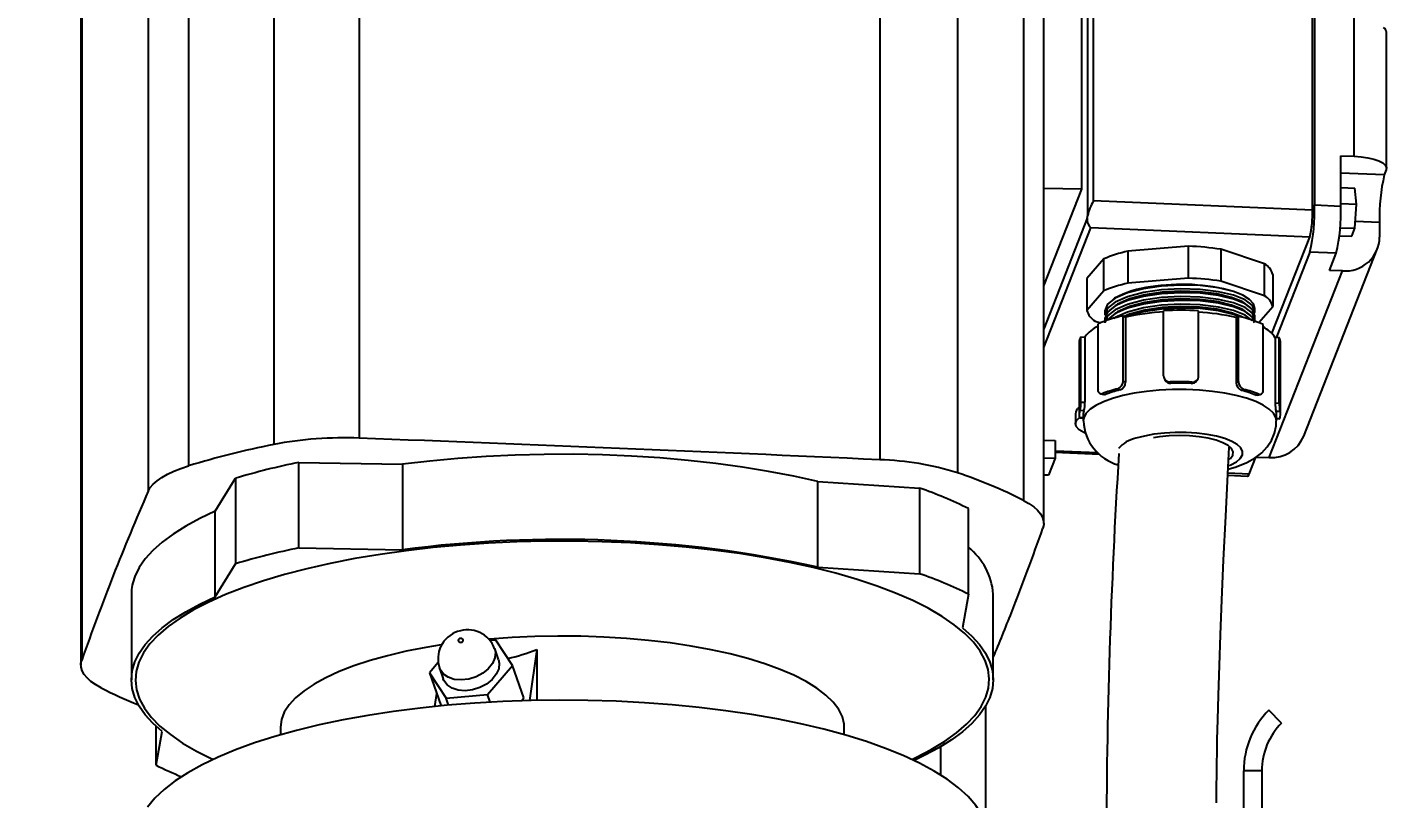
# Model space of a CAD drawing. Header units: feet. Extents: x 0.3 to 98.5, y -18.6 to 31.5.
# Drawn here: x 50.2777 to 50.7664, y 5.0738 to 5.3486 of the extents above; entities that cross this region are included whole.
import ezdxf
from ezdxf import colors
from ezdxf.entities.mleader import LeaderData, LeaderLine
from ezdxf.math import Vec2, Vec3

# ---------------------------------------------------------------- set-up
doc = ezdxf.new("R2010")
doc.units = ezdxf.units.FT
doc.header["$MEASUREMENT"] = 0
doc.layers.add('G-ANNO-TEXT', color=1, linetype='Continuous')
doc.styles.add('NEI-A', font='arial.ttf')

msp = doc.modelspace()

# ---------------------------------------------------------------- linework, layer by layer
for p, q in [((50.65319910330012, 5.21505950915463), (50.65461891920069, 5.21497218912261)), ((50.66021250153087, 5.217973520533912), (50.66138581917958, 5.217699689490535)), ((50.66079916035523, 5.218031620325396), (50.66197495626903, 5.217757168278238)), ((50.71549448259905, 5.21753510911279), (50.71669153639239, 5.217799669662186)), ((50.71605537551643, 5.217470678532729), (50.71725168755523, 5.217735069456092)), ((50.65123046380573, 5.210883169584315), (50.65123046380573, 5.207295521475745)), ((50.65425322272259, 5.211921178846126), (50.65283009480185, 5.212008724567019)), ((50.65401640752974, 5.210613068876166), (50.65401640752974, 5.208334886308313)), ((50.72244897172089, 5.21469072922025), (50.72387520466053, 5.214766237242801)), ((50.72418317078689, 5.211712626512975), (50.72275360282693, 5.2116369503019)), ((50.7228985094598, 5.208334886308313), (50.7228985094598, 5.210613068876166)), ((50.65273172320251, 5.209513568739707), (50.65401640752974, 5.20958156002896)), ((50.65281743322471, 5.209384425827873), (50.65401640752974, 5.209447896152083)), ((50.7228985094598, 5.209290435755218), (50.72408482793772, 5.209217472123173)), ((50.7228985094598, 5.209155584496106), (50.72398077530376, 5.209089006277962)), ((50.72408482793772, 5.209217472123173), (50.72398077530376, 5.209089403030381)), ((50.63994863631861, 5.201498077403484), (50.64408020324113, 5.201326770922259)), ((50.64408020324113, 5.201326770922259), (50.64408020324113, 5.195048301919241)), ((50.65928272661599, 5.196974659968518), (50.64408020324113, 5.197605062184392)), ((50.64408020324113, 5.197188186081977), (50.6598187103816, 5.196535571480773)), ((50.71318007624799, 5.189358354751928), (50.71558418314559, 5.195461561249617)), ((50.71558418314559, 5.195461561249617), (50.72028698729849, 5.195266518623777)), ((50.37439029484329, 5.193570412102357), (50.41132569663073, 5.192883041414394)), ((50.37439029484329, 5.163075121427779), (50.37439029484329, 5.193570412102357)), ((50.41132569663073, 5.192883041414394), (50.41132569663073, 5.162387749302306)), ((50.63994863631861, 5.195219606962953), (50.64408020324113, 5.195048301919241)), ((50.64408020324113, 5.195048301919241), (50.64167610209358, 5.188945151484395)), ((50.34464950364067, 5.176153210984049), (50.35188797549273, 5.187924323327262)), ((50.35188797549273, 5.187924323327262), (50.35188797549273, 5.157429031215175)), ((50.55942210394216, 5.186742363375901), (50.59570319199305, 5.184393872254676)), ((50.55942210394216, 5.156247013763464), (50.55942210394216, 5.186742363375901)), ((50.64167610209358, 5.188945151484395), (50.63994863631861, 5.189016759545682)), ((50.70555811730947, 5.188944868295167), (50.71263010264716, 5.18865165388369)), ((50.71318007624799, 5.189358354751928), (50.70559581453915, 5.18967281985538)), ((50.59570319199305, 5.184393872254676), (50.59570319199305, 5.153898580142592)), ((50.34464950364067, 5.145657918871965), (50.34464950364067, 5.176153210984049)), ((50.61310561552131, 5.146597869911332), (50.61310561552131, 5.17709316202342)), ((50.37439029484329, 5.163075121427779), (50.41132569663073, 5.162387749302306)), ((50.34464950364067, 5.145657918871965), (50.35188797549273, 5.157429031215175)), ((50.55942210394216, 5.156247013763464), (50.59570319199305, 5.153898580142592)), ((50.31474404868482, 5.146607081467456), (50.31474404868482, 5.11611179079288)), ((50.61310561552131, 5.146597869911332), (50.61098695761292, 5.134614420274408)), ((50.62196548225209, 5.11611179079288), (50.62196548225209, 5.146607081467456)), ((50.44460390363585, 5.130217829924669), (50.44258568158939, 5.13003968521428)), ((50.44560121846224, 5.123327666444764), (50.44424179517964, 5.127176031204309)), ((50.45055767966062, 5.12115890129356), (50.44460390363585, 5.130217829924669)), ((50.42409939370742, 5.122212057585157), (50.42097526742295, 5.118548166887063)), ((50.4593049722055, 5.126865070747209), (50.45660518700645, 5.108680467078328)), ((50.4593049722055, 5.126865070747209), (50.4593049722055, 5.108740659882569)), ((50.42097526742295, 5.118548166887063), (50.42692902619759, 5.10948923969346)), ((50.42097526742295, 5.118548166887063), (50.42505361777124, 5.107003071170906)), ((50.42457225933845, 5.120227711870077), (50.42593171137123, 5.116379347110529)), ((50.44172024381649, 5.110794579584045), (50.45055767966062, 5.12115890129356)), ((50.45463601850883, 5.109613749514567), (50.45055767966062, 5.12115890129356)), ((50.42288088653338, 5.106565226128239), (50.42356958547943, 5.111204052516355)), ((50.42692902619759, 5.10948923969346), (50.44172024381649, 5.110794579584045)), ((50.42779537247601, 5.107036698813294), (50.42692902619759, 5.10948923969346)), ((50.44266590607816, 5.108117548711117), (50.44172024381649, 5.110794579584045)), ((50.45377194349426, 5.108600382027893), (50.45463601850883, 5.109613749514567)), ((50.42505361777124, 5.107003071170906), (50.42519091135773, 5.106794123522848)), ((50.61935684085834, 5.06436958304157), (50.61935684085834, 5.106966052445364)), ((50.72474868673242, 5.100668874265855), (50.72016750732053, 5.105250052240239)), ((50.3236039039155, 5.085625710236918), (50.3236039039155, 5.099430792535058)), ((50.3236039039155, 5.085625710236918), (50.32572257907403, 5.09760916131135)), ((50.36784404095873, 5.099070263900954), (50.36784404095873, 5.096476483472751)), ((50.56886548997818, 5.096476483472751), (50.56886548997818, 5.099070263900954)), ((50.60309972655814, 5.092181966307418), (50.60309972655814, 5.082226211899693)), ((50.71769445175288, 5.083638482316776), (50.71121568027947, 5.083638482316776)), ((50.71121568027947, 4.480181823305688), (50.71121568027947, 5.083638482316776)), ((50.71769445175288, 5.083638482316776), (50.71769445175288, 4.672887327283329))]:
    msp.add_line(p, q)
at = {"flags": 128}
for points in [[(50.66441741015024, 5.21633658906053), (50.66121894166284, 5.215173223284957), (50.65855064365561, 5.213876757135937), (50.65646445619502, 5.212472454829904), (50.65500098027847, 5.210987558595329), (50.65418867282931, 5.209451061546369), (50.65401640752974, 5.208329800402327)], [(50.66197495626903, 5.217757168278238), (50.66147242620725, 5.217684372834713), (50.66139166121517, 5.217719471048555)], [(50.71604808447201, 5.217503912297717), (50.71582059583597, 5.217454852998811), (50.71549448259905, 5.21753510911279)], [(50.65470386446823, 5.203988937954621), (50.65420144940715, 5.204211843812731), (50.65252509569358, 5.205204525548373), (50.65152153632916, 5.206288652966165), (50.65123464983123, 5.207416752339372), (50.65167693102595, 5.208539538680208), (50.65272539816397, 5.209535385810137)], [(50.65281557021336, 5.209414606324259), (50.65278584253225, 5.209397990160518), (50.65273172320251, 5.209513568739707)], [(50.7056691734861, 5.191088708482008), (50.70855255155375, 5.191921388305298), (50.71232394203182, 5.193456246594275), (50.71531527125718, 5.195160150163201), (50.71767031885584, 5.196996985917044), (50.71959633334053, 5.199055652272444), (50.72112074237833, 5.201367294294158), (50.72220458948194, 5.20391043416382), (50.72279610133585, 5.206620356674646), (50.72281995248117, 5.208319230400429)], [(50.70600461327984, 5.192427392825751), (50.70663959539863, 5.192699980424051), (50.70863484605513, 5.193788798432928), (50.71001705097655, 5.194973528463665), (50.7107441544066, 5.196218112046578), (50.71079405896064, 5.197484734076264), (50.71016535013009, 5.198734969943613), (50.7088769627803, 5.199930721354006), (50.70696824440099, 5.201035758774202), (50.70449699434432, 5.202016458874342), (50.7015384460687, 5.202843092535796), (50.69818240937126, 5.203490391229613), (50.69453089562358, 5.203938862337024), (50.69069485175161, 5.204174769024339), (50.68679081946537, 5.204190930935313), (50.68293742198768, 5.203986958505061), (50.67925171278164, 5.203568952520763), (50.67584577153017, 5.202949685247738), (50.67282301836335, 5.202147920487802)], [(50.70617461881564, 5.194693255943543), (50.70650530333042, 5.194989353997586), (50.70731933579009, 5.196132824651947), (50.70745164409621, 5.197305630547534), (50.70689748446986, 5.198465322050724), (50.70567680378258, 5.199570079156711), (50.70383380830371, 5.200579941997033), (50.70143507193886, 5.201458343223891), (50.69856729946629, 5.202173580019139), (50.69533412951748, 5.202699874975712), (50.69185239705421, 5.203018071851899), (50.68824796459337, 5.203116752515633), (50.68465110492868, 5.202992354820212), (50.68119180910213, 5.202649347980362), (50.67904219875513, 5.202308373777901)], [(50.55942210394216, 5.186742363375901), (50.55084979071339, 5.188648150674847), (50.54189994168436, 5.190361605051962), (50.53261350860463, 5.191874759833704), (50.52303297273301, 5.193180778228422), (50.51320220683681, 5.194273609761749), (50.50316619919013, 5.195148339591244), (50.49297089257286, 5.195800895254591), (50.482662891019, 5.196228283858551), (50.47228943681634, 5.196428583453923), (50.46189795625385, 5.196400889847693), (50.45153603662147, 5.196145315165547), (50.44125106395791, 5.195663048227226), (50.43109015980026, 5.194956233795795), (50.42109979018164, 5.194028152266245), (50.41132569663073, 5.192883041414394)], [(50.70150261185037, 5.072203199332179), (50.70155478191822, 5.07806942676102), (50.70160711873709, 5.082351059535352), (50.70164735748227, 5.085141407786191), (50.70167629165854, 5.086967785663818), (50.7017203196768, 5.089538281325156), (50.70182239429872, 5.094805303353203), (50.701981152766, 5.101795221315884), (50.70221485143984, 5.110550251970425), (50.70254401219534, 5.121122165757244), (50.70293404857171, 5.132093830604635), (50.70343134610162, 5.144598319666111), (50.70405072837534, 5.158690512713543), (50.70480620247825, 5.174431108554243), (50.70571048748782, 5.191886685406365), (50.70610159912076, 5.198954484718561)], [(50.32076952764643, 5.183307765387321), (50.32149475656504, 5.184578628067845), (50.32254625397153, 5.185825303225998), (50.32391661957081, 5.18703885674485), (50.32559616455383, 5.188210869135608), (50.32757302084828, 5.18933292090947), (50.32983326186931, 5.190397268206747), (50.33236091401962, 5.191396223230612), (50.3351381234404, 5.192322834188703)], [(50.71263010264716, 5.18865165388369), (50.71285176074767, 5.188766158643839), (50.71318007624799, 5.189358354751928)], [(50.34464950364067, 5.176153210984049), (50.33912538173369, 5.173549540495587), (50.33412109749393, 5.170837526409519), (50.32965678179406, 5.168027961541599), (50.32575038624345, 5.165132318649226), (50.32241761993781, 5.162162073364824), (50.31967189195882, 5.159129319449573), (50.3175242653739, 5.156046149227148), (50.31598335948559, 5.15292505752368)], [(50.63272665556703, 5.179983547946259), (50.63469633006773, 5.178860140601641), (50.63636835975494, 5.177686995453987), (50.63773095130684, 5.176472480241772), (50.6387744676647, 5.175225185517341), (50.63949157178384, 5.17395381395872), (50.63987716338313, 5.172667408933501), (50.63992851119598, 5.171375068434616), (50.63964529897045, 5.17008583726718)], [(50.61931533135545, 5.109852311280559), (50.62026683565271, 5.113137700172549), (50.62053988181629, 5.116436317020129), (50.6201332335887, 5.119733519359096), (50.61904867923079, 5.12301450084923), (50.61729111202243, 5.126264680839197), (50.61486835776123, 5.129469531865494), (50.61179123801318, 5.132614701840664), (50.60807348386191, 5.135686169304284), (50.60373171865869, 5.138670206047719), (50.59878531427158, 5.141553470552166), (50.59325639108535, 5.144323134489486), (50.58716962825035, 5.146966819471743), (50.58055221768225, 5.149472655989127), (50.57343369731103, 5.151829569474165), (50.56584584758031, 5.154026874924257), (50.55782261669692, 5.156054853342679), (50.54939976987879, 5.157904459924334), (50.54061497560542, 5.15956744624396), (50.53150744336567, 5.161036292693245), (50.52211786040748, 5.162304498857585), (50.51248815598629, 5.163366413890047), (50.50266132311404, 5.16421729257422), (50.49268129205841, 5.164853289574177), (50.48259260834078, 5.165271636248052), (50.47244031198559, 5.165470353146281), (50.46226978801933, 5.165448707139399), (50.4521264502187, 5.165206640727051), (50.44205559735971, 5.164745339853971), (50.43210217171618, 5.164066842907571), (50.42231068430929, 5.163174139906074), (50.41272482390524, 5.162071248686454), (50.40338743976507, 5.16076308409116), (50.39434019089262, 5.159255522655995), (50.38562352878436, 5.157555237296615), (50.37727635817728, 5.155669852559473), (50.36933596804863, 5.153607851183756), (50.36183782461448, 5.151378329724883), (50.3548153930787, 5.148991293243816), (50.34830006863258, 5.146457422430625), (50.34232093495334, 5.143788079354538), (50.33690470095368, 5.140995073150004), (50.33207555128097, 5.138090897205641), (50.32785507731676, 5.135088605538494), (50.32426208167561, 5.132001538229824), (50.32131265295553, 5.128843538488985), (50.31901994148666, 5.125628626338893), (50.31739419958146, 5.1223712703052)], [(50.31598335948559, 5.122429765411594), (50.3175242653739, 5.125550858552572), (50.31967189195882, 5.128634025899979), (50.32241761993781, 5.131666779815228), (50.32575038624345, 5.134636970474302), (50.32965678179406, 5.137532667992005), (50.33412109749393, 5.14034217823459), (50.33912538173369, 5.143054249821011), (50.34464950364067, 5.145657918871965)], [(50.61098695761292, 5.134614420274408), (50.61431524464128, 5.131643722174745), (50.6170564185925, 5.128610514006727), (50.6191994163992, 5.125527005969744), (50.6207356245089, 5.1224056885774), (50.62165890763422, 5.119258994842946), (50.62196548225209, 5.116099638093837), (50.62165415810529, 5.11294034028259), (50.62072616570128, 5.109793816174163)], [(50.42522435931153, 5.128525285549953), (50.41970174391371, 5.127605172131448), (50.41269486047267, 5.126223591088849), (50.40605837703836, 5.124661320945359), (50.39983645387986, 5.122928706014005), (50.39407051999959, 5.121037331177869), (50.3887989453813, 5.118999801951254), (50.38405678798862, 5.116829625166451), (50.37987562126391, 5.114541269349116), (50.37628326962668, 5.112149993654716), (50.37330363597258, 5.10967162361718), (50.37095655792245, 5.107122717899882), (50.36925764107142, 5.104520178730816), (50.36821820723841, 5.101881410028509), (50.36784516221555, 5.099223935024733), (50.36784404095873, 5.099070263900954)], [(50.4442430716874, 5.127172414432275), (50.44451839486487, 5.125866453537908), (50.44432493493619, 5.123884990027884), (50.44345560438958, 5.121891036004262), (50.4419696055858, 5.120020516545191), (50.43996821964189, 5.118400825114348), (50.43758787763911, 5.117142451509915), (50.43499075356554, 5.116331079878949)], [(50.56886548997818, 5.099070263900954), (50.56880004307943, 5.100246854757104), (50.56817023599218, 5.102899187792056), (50.56687617335781, 5.105526086984542), (50.56492646872879, 5.108110030540315), (50.56233410568422, 5.110633785604373), (50.55911631132906, 5.113080618137264), (50.55529451029386, 5.115434196601983), (50.55089412923351, 5.117678865090639), (50.54594448182667, 5.119799700824821), (50.54047849277386, 5.12178257884346), (50.53453251379661, 5.1236143258163), (50.52814615113622, 5.125282735856471), (50.52136188030151, 5.126776732958996), (50.51422483906742, 5.128086310625397), (50.50678255147358, 5.129202766177658), (50.49908455407176, 5.130118753946027), (50.49118203942388, 5.13082811133045), (50.4831276088504, 5.131326091677009), (50.47497485842789, 5.131609416028228), (50.46677808573716, 5.131676218497738), (50.45859176661013, 5.131526050582805), (50.45047044587912, 5.131159871101774), (50.44246811637309, 5.130580109444443), (50.44211553572491, 5.13054942006996)], [(50.30398288111991, 5.113230672489001), (50.30201320661921, 5.114354081271131), (50.30034116543192, 5.115527168918435), (50.29897857963006, 5.116741682693139), (50.29793504602209, 5.117989034917919), (50.2972179649031, 5.119260406476545), (50.29683237905384, 5.120546812939272), (50.29678100824084, 5.121839152000645), (50.29706422046639, 5.123128383168085)], [(50.32572257907403, 5.09760916131135), (50.32239428054561, 5.100579859411013), (50.3196531123444, 5.103613064704012), (50.31751011453771, 5.106696572740995), (50.31597388917788, 5.109817891570851), (50.31505062905272, 5.112964586742818), (50.31474404868482, 5.116123940616907), (50.31505537858166, 5.119283239865661), (50.31598335948559, 5.122429765411594)], [(50.31739419958146, 5.1223712703052), (50.31644268378412, 5.119085879975701), (50.3161696491206, 5.115787264565629), (50.31657631459831, 5.112490062226668), (50.31766084595607, 5.109209080736528), (50.31941842466451, 5.105958900746561), (50.32184117892571, 5.102754048282758), (50.32491829867376, 5.099608879745093), (50.32863605282503, 5.096537410843966), (50.33297782377828, 5.093553375538045), (50.33792420516525, 5.090670109596081), (50.34345313410152, 5.087900445658766), (50.34383221091114, 5.087724562149658)], [(50.44560121846224, 5.123327666444764), (50.44587785264768, 5.122018088778358), (50.44568439271899, 5.120036623830829), (50.44481502767218, 5.118042669807203), (50.44332906336861, 5.116172151785641), (50.44132767167467, 5.11455245891729), (50.43894733542191, 5.113294085312862), (50.4363501883482, 5.112482715119404)], [(50.43499075356554, 5.116331079878949), (50.4323538334995, 5.116021983870708), (50.42985685778608, 5.116236299176473), (50.42766994696184, 5.116959333019226), (50.42594218218502, 5.118141915411881), (50.42479126092277, 5.119703393488047), (50.42456725105794, 5.120241954706852)], [(50.4363501883482, 5.112482715119404), (50.4337132912823, 5.112173617673653), (50.43121629256876, 5.112387934416928), (50.42902940474464, 5.113110968259678), (50.42730162271772, 5.114293550652333), (50.42615071295555, 5.115855028728497), (50.42593171137123, 5.116379347110529)], [(50.48758761202399, 5.108431223184754), (50.47749301727035, 5.108738963622235), (50.46735762026812, 5.108827245347607), (50.45722666229291, 5.108695726233799), (50.44714540762056, 5.108344976971781), (50.4371588905254, 5.107776519883322), (50.4273116967791, 5.106992896483915), (50.41764781414969, 5.105997673232791), (50.40821038514998, 5.104795251781761), (50.39904158628695, 5.103390949475729), (50.39018236931014, 5.101791151728589), (50.38167227146042, 5.100002922458392), (50.37354932346948, 5.098034290151544), (50.3658497908083, 5.095893953173549), (50.35860809318658, 5.093591636271155), (50.35185653430116, 5.091137456631003), (50.34562528458584, 5.088542490258071), (50.33994217996023, 5.085818267410115), (50.33483258382882, 5.08297699684902), (50.3303193468309, 5.080031334401896), (50.32642261133913, 5.076994454836507), (50.32315977120953, 5.073879918172977), (50.32054540278088, 5.070701573370679)], [(50.61999507174691, 5.0611428574445), (50.61994774320856, 5.061573806757663), (50.61920405092743, 5.064854506496077), (50.61778663279149, 5.068111750404087), (50.61570179658916, 5.071331013893191), (50.61295889187737, 5.074497887375594), (50.60957016048076, 5.077598237265187), (50.60555071349135, 5.080618274977965), (50.60091850251853, 5.083544436181278), (50.59569426218863, 5.086363666858089), (50.58990128014357, 5.089063416119432), (50.58356542004088, 5.091631594516649), (50.57671501805322, 5.094056723542307), (50.56938064711688, 5.09632801181815), (50.56159510543168, 5.098435283219688), (50.55339307145891, 5.100369103376934), (50.5448112706723, 5.102120877425021), (50.53588798680514, 5.103682808316441), (50.52666309635038, 5.105047830695655), (50.51717776380882, 5.106209896963312), (50.5074743956888, 5.107163863713073), (50.49759632425437, 5.107905379605933), (50.48758761202399, 5.108431223184754)], [(50.59287732577582, 5.087724562149658), (50.5943885844835, 5.088435502231221), (50.59980481273311, 5.091228506998247), (50.60463396240583, 5.094132684380115), (50.6088544478701, 5.097134974609759), (50.61244743201118, 5.100222043355933), (50.61539688373141, 5.103380041659268), (50.61768959520028, 5.106594955246868), (50.61931533135545, 5.109852311280559)], [(50.62072616570128, 5.109793816174163), (50.61918525406291, 5.106672723033187), (50.617037627478, 5.103589554248268), (50.61429189949902, 5.100556800333022), (50.61095914469346, 5.09758660967395), (50.60705273764277, 5.094690910718734), (50.60258843919301, 5.091881403351168), (50.59758413770314, 5.089169331764746), (50.59373715726453, 5.087319441993866)]]:
    msp.add_lwpolyline(points, dxfattribs=at)
for centre, radius, start, end in [((50.64165397020874, 5.214908234357951), 0.01154611990737212, 345.4559533732389, 0.7506933115368057), ((50.6437723406154, 5.214724857115685), 0.01084939326665651, 345.0237891093661, 1.306275206786466), ((50.65386862587934, 5.210705601314944), 0.002644125107003383, 119.3821992283045, 176.1493417433452), ((50.65646430669413, 5.210615932393612), 0.003891961313476134, 159.0309258172287, 196.4537309561705), ((50.65781725543727, 5.210600482049477), 0.003800866249468638, 159.6672067633056, 179.8102504346622), ((50.73688135840352, 5.214588358471532), 0.01443274865798594, 179.5935982550122, 191.7998698206104), ((50.71916277494898, 5.210606536836369), 0.00373574120455503, 0.1001933231361671, 16.01120967743866), ((50.73705648722053, 5.214553278945305), 0.01318300985312357, 179.0744018727931, 192.4435828454948), ((50.72045045504446, 5.210610228358858), 0.003892095578356872, 339.0322518030558, 16.4537006983786), ((50.6712679443887, 5.209196672808948), 0.01721457368974416, 182.932981905828, 253.9525209676527), ((50.39039762762165, 5.069738110438061), 0.1325608739193386, 87.5828607644791, 100.833744422401), ((49.6502953866284, -15.02235354094211), 20.23827702526577, 87.3628464682873, 87.88842048652242), ((50.67503280282696, 5.191213169427813), 0.01115580158866512, 101.4249275850846, 139.4814703501536), ((50.72113622147266, 5.207665521855059), 0.01242805224518619, 266.0817922305777, 337.7422779350504), ((50.42888276735123, 4.88297851499974), 0.323236704661749, 101.3116183000604, 106.8590675402553), ((52.98459685962754, 5.052528294395795), 2.322350089749792, 176.4416213746552, 179.9260620076393), ((50.43315131735834, 4.911715894901343), 0.287914617203695, 101.7763407125959, 106.3944219543157), ((50.57842798223987, 5.091194427978111), 0.1033404893446899, 72.64112331089929, 88.31096036463074), ((50.55388582646113, 5.024944006394669), 0.1739342847316188, 63.04571751721258, 71.43599150928861), ((51.120716753259, 4.833096506832122), 0.8732488142966496, 156.3565353150409, 158.4928373260147), ((50.54457463373055, 5.038129582793328), 0.1549431248475693, 63.74942675070179, 70.73227081831998), ((50.46781846257591, 4.735932029585182), 0.4301812560741204, 77.70518568433536, 97.5460594952113), ((49.84718210620606, 5.447821947938357), 0.8397233201233215, 338.4931801968776, 340.6858680472208), ((50.43315131735834, 4.881220604226762), 0.2879146172044439, 101.7763407125959, 106.3944219543157), ((50.59811818945698, 5.144634392510895), 0.02392875092204436, 4.728837258660618, 51.21972137293317), ((51.08948508147286, 4.845407078837114), 0.8396784743639538, 158.4930643905806, 160.685866223995), ((50.33166049075212, 5.146569349737566), 0.0169164798553241, 157.9317356117674, 179.8722003844387), ((50.54456643993061, 5.007614756374727), 0.1549642685542875, 63.74990367393873, 70.73179395407927), ((49.82216682029468, 5.457618250999586), 0.8665883345229198, 337.3579647006425, 338.4969276101183), ((50.4342582853528, 5.12357427969731), 0.01021514825413978, 108.4308883713021, 198.8903141684558), ((50.43460567371934, 5.123699519772863), 0.0102128368281125, 19.780945436641, 110.5024200325337), ((50.4319553618217, 5.130101118588579), 0.0006975400463656868, 79.02057823667037, 290.0353939925831), ((50.43232719358718, 5.130130567393001), 0.0006975400463656868, 259.0205782366671, 110.0353939925836), ((50.37451336284311, 5.250291940316323), 0.1541438935342677, 242.7700613007451, 248.1827223633509), ((50.74177907149396, 5.083638459316633), 0.03056341271713347, 134.9999999245409, 180), ((50.74177907149396, 5.083638459316633), 0.0240846435911219, 134.9999999245409, 180), ((50.38549755701683, 5.210043279217089), 0.1389624257146322, 243.5511633263666, 247.6090941471803)]:
    msp.add_arc(centre, radius, start, end)
msp.add_ellipse((50.46835476259344, 5.30033937699185), major_axis=(0.04258155628517416, 0.1765408526033171), ratio=0.5157170527, start_param=3.384198367091453, end_param=3.488905608448497)

# ---------------------------------------------------------------- leaders
at = {"layer": 'G-ANNO-TEXT'}
ml = msp.add_multileader_mtext('Standard', dxfattribs=at)
ml.set_content('MOTOR PIERS TO BE BONDED TO GEAR RACK', color=256, style='NEI-A')
ml.set_leader_properties()
ml.build(insert=Vec2(0, 0))
ml.multileader.update_dxf_attribs({"dogleg_length": 0.2077561439778138, "arrow_head_size": 0.1731301199815115})
ctx = ml.context
ctx.base_point, ctx.char_height, ctx.arrow_head_size, ctx.landing_gap_size, ctx.plane_origin = Vec3(50.98341791876215, 5.487408972526907), 0.1, 0.1731301199815115, 0.06925204799260462, Vec3(51.13432622189447, 7.328582803145528)
notes = []
notes.append((ctx, [(0, (1, 1, 0), (50.77566177478434, 5.487408972526907), (1, 0), 0.2077561439778138, [(0, [(50.2776898710671, 6.019574078468606)], 0, [])])]))
ctx.mtext.insert, ctx.mtext.width, ctx.mtext.line_spacing_style, ctx.mtext.flow_direction = Vec3(51.05266996675476, 5.538261632827044), 1.692882673942701, 2, 5
ctx.mtext.has_bg_fill, ctx.mtext.bg_color, ctx.mtext.bg_scale_factor, ctx.mtext.bg_transparency, ctx.mtext.use_window_bg_color = 1, -1073741824, 1.5, 0, 1
for ctx, leaders in notes:
    for number, flags, end, landing, length, lines in leaders:
        leader = LeaderData()
        leader.index, (leader.has_last_leader_line, leader.has_dogleg_vector, leader.attachment_direction) = number, flags
        leader.last_leader_point, leader.dogleg_vector, leader.dogleg_length = Vec3(end), Vec3(landing), length
        for number, points, colour, breaks in lines:
            line = LeaderLine()
            line.index, line.vertices, line.color, line.breaks = number, Vec3.list(points), colors.encode_raw_color(colour), breaks
            leader.lines.append(line)
        ctx.leaders.append(leader)

# ---------------------------------------------------------------- next in the draw order: linework, layer by layer
for p, q in [((50.36548150681445, 5.523545480363904), (50.36548150681445, 5.199936314700585)), ((50.3351381234404, 5.51593194378918), (50.3351381234404, 5.192322834188703)), ((50.60926021634234, 5.513437354340322), (50.60926021634234, 5.189828244739839)), ((50.63272665556703, 5.503592713609583), (50.63272665556703, 5.179983547946259)), ((50.63994863631861, 5.171823030663932), (50.63994863631861, 5.495432194889744)), ((50.39598831768421, 5.484711187007035), (50.39598831768421, 5.202181040689593)), ((50.58147394254807, 5.47702010833487), (50.58147394254807, 5.194490016642758)), ((50.32076952764643, 5.465837913142268), (50.32076952764643, 5.183307765387321)), ((50.65556064843838, 5.468518674350426), (50.65556064843838, 5.281436144007055)), ((50.65768219286438, 5.286714525229304), (50.65768219286438, 5.464304919302153)), ((50.73574900400439, 5.28347751713209), (50.73574900400439, 5.461067908329918)), ((50.73647023089863, 5.462898864672939), (50.73647023089863, 5.28530847347511)), ((50.65351716073796, 5.29086062824039), (50.65351716073796, 5.443337202364011)), ((50.75057870085773, 5.302661922517492), (50.75057870085773, 5.444375437314696)), ((50.29706422046639, 5.405658474860195), (50.29706422046639, 5.123128383168085)), ((50.2967608946183, 5.403921338963793), (50.2967608946183, 5.121391135145998)), ((50.76217082323542, 5.298389726988157), (50.76217082323542, 5.346823373206293)), ((50.74587589670482, 5.302856909080491), (50.75057870085773, 5.302661922517492)), ((50.74587589670482, 5.284918497474093), (50.74587589670482, 5.302856909080491)), ((50.76134249618863, 5.296012695568047), (50.74587589670482, 5.296654060225707)), ((50.76206371733284, 5.297843651911068), (50.76134249618863, 5.296012695568047)), ((50.65351716073796, 5.29086062824039), (50.63994863631861, 5.29112632010918)), ((50.63994863631861, 5.256414899621861), (50.65351716073796, 5.29086062824039)), ((50.74587589670482, 5.291531441702476), (50.75085134451887, 5.291325150570598)), ((50.75140657940178, 5.285559242565478), (50.75085134451887, 5.291325150570598)), ((50.73574900400439, 5.28347751713209), (50.65768219286438, 5.286714525229304)), ((50.73647023089863, 5.28530847347511), (50.74587589670482, 5.284918497474093)), ((50.74587589670482, 5.285788592775349), (50.75140657940178, 5.285559242565478)), ((50.75085134451887, 5.276974444573119), (50.75140657940178, 5.285559242565478)), ((50.65547547891947, 5.28058447325555), (50.63994863631861, 5.241167254284571)), ((50.75101739403056, 5.279541944466205), (50.75965961618529, 5.279183618095521)), ((50.75965961618529, 5.279183618095521), (50.75965961618529, 5.27380208986982)), ((50.63994863631861, 5.234519891783984), (50.65672053975528, 5.277097880575186)), ((50.73478740839565, 5.273860869602947), (50.65672053975528, 5.277097880575186)), ((50.72126412525193, 5.239530041059476), (50.73478740839565, 5.273860869602947)), ((50.74533671591974, 5.274338106698126), (50.74974093225344, 5.274155497085536)), ((50.74559008546345, 5.277192547714463), (50.75085134451887, 5.276974444573119)), ((50.74974093225344, 5.274155497085536), (50.75085134451887, 5.276974444573119)), ((50.69154928970746, 5.270558410294454), (50.66993322325661, 5.26877509874172)), ((50.66993322325661, 5.26877509874172), (50.66993322325661, 5.257384183027442)), ((50.69154928970746, 5.259167550643022), (50.69154928970746, 5.270558410294454)), ((50.70309415829722, 5.269503275990806), (50.70309415829722, 5.258112360276533)), ((50.71866248740086, 5.264321370293855), (50.70309415829722, 5.269503275990806)), ((50.73263825230142, 5.202958106174043), (50.75884304221015, 5.269482759865808)), ((50.66134427517646, 5.26605884400481), (50.65529651482909, 5.259093569254773)), ((50.66134427517646, 5.254667929728043), (50.66134427517646, 5.26605884400481)), ((50.71866248740086, 5.252930453142069), (50.71866248740086, 5.264321370293855)), ((50.73478740839565, 5.268479396002581), (50.72275942186237, 5.237944598274799)), ((50.74419301670149, 5.26808936537623), (50.73478740839565, 5.268479396002581)), ((50.74178890980392, 5.261986216378894), (50.74419301670149, 5.26808936537623)), ((50.65529651482909, 5.259093569254773), (50.65529651482909, 5.247702653540495)), ((50.69154928970746, 5.259167550643022), (50.66993322325661, 5.257384183027442)), ((50.72028698729849, 5.195266518623777), (50.74649171970687, 5.261791172315542)), ((50.7216183791603, 5.260549979815789), (50.7216183791603, 5.249159065539022)), ((50.74649171970687, 5.261791172315542), (50.74178890980392, 5.261986216378894)), ((50.66134427517646, 5.254667929728043), (50.65529651482909, 5.247702653540495)), ((50.71866248740086, 5.252930453142069), (50.70309415829722, 5.258112360276533)), ((50.66393367120295, 5.25083928758866), (50.66520575145339, 5.252036112818095)), ((50.66520575145339, 5.252036112818095), (50.66412501511876, 5.250992055956939)), ((50.66822158157804, 5.253391301199892), (50.66744663210646, 5.253050554123812)), ((50.66822158157804, 5.250657468605889), (50.66744663210646, 5.250316722967314)), ((50.71658313673193, 5.243359925206425), (50.7216183791603, 5.249159065539022)), ((50.66172351298705, 5.247403729344235), (50.66172351298705, 5.246037012142191)), ((50.66172351298705, 5.244669898187738), (50.66172351298705, 5.243895772408699)), ((50.66822155282786, 5.247923638886901), (50.66744663210646, 5.247582891810818)), ((50.66825164851122, 5.222513269505878), (50.66825164851122, 5.245750692022725)), ((50.66825164851122, 5.245750692022725), (50.66906531296866, 5.245363205786873)), ((50.66906531296866, 5.245363205786873), (50.66906531296866, 5.222125781832519)), ((50.68267839440948, 5.224382262330645), (50.68267839440948, 5.247619684847491)), ((50.69514049708772, 5.224330547953063), (50.69514049708772, 5.247567971907417)), ((50.70941513155921, 5.245579895857107), (50.7085712046674, 5.245199302475756)), ((50.7085712046674, 5.245199302475756), (50.7085712046674, 5.22196187995891)), ((50.70941513155921, 5.222342471902753), (50.70941513155921, 5.245579895857107)), ((50.71519143850269, 5.247403956470615), (50.71519143850269, 5.248467737389449)), ((50.71519143850269, 5.244670123876611), (50.71519143850269, 5.246036785015809)), ((50.65825242958866, 5.24393126449994), (50.66016977302053, 5.243293065236566)), ((50.65932692138527, 5.219690817371939), (50.65932692138527, 5.242928241326293)), ((50.71811449181206, 5.219446886510733), (50.71811449181206, 5.242684309027579)), ((50.65257132597524, 5.236128675398371), (50.65257132597524, 5.210613068876166)), ((50.65319910330012, 5.21505950915463), (50.65319910330012, 5.238296931671469)), ((50.65319910330012, 5.238296931671469), (50.65461891920069, 5.238209611639455)), ((50.65461891920069, 5.238209611639455), (50.65461891920069, 5.21497218912261)), ((50.72387520466053, 5.238003661197153), (50.72244897172089, 5.237928151737096)), ((50.72244897172089, 5.237928151737096), (50.72244897172089, 5.21469072922025)), ((50.72387520466053, 5.214766237242801), (50.72387520466053, 5.238003661197153)), ((50.72434356801415, 5.210613068876166), (50.72434356801415, 5.236128675398371)), ((50.66712238763093, 5.219385054946512), (50.66630680841183, 5.219773390750037)), ((50.66825164851122, 5.222513269505878), (50.66906531296866, 5.222125781832519)), ((50.68290396253381, 5.223425583001857), (50.68313664920151, 5.222962870495174)), ((50.68506843097133, 5.222204003871607), (50.68530168114246, 5.221740216108374)), ((50.69248935143501, 5.221710374864058), (50.69275905682825, 5.222172127114886)), ((50.69458425019866, 5.222799871377065), (50.69485344383877, 5.223260663372043)), ((50.7085712046674, 5.22196187995891), (50.70941513155921, 5.222342471902753)), ((50.71132295293305, 5.219586599424465), (50.71047704802918, 5.219205157912947))]:
    msp.add_line(p, q)
at = {"flags": 128}
for points in [[(50.75057870085773, 5.302661922517492), (50.75311534031279, 5.302473263868047), (50.75548977702959, 5.302127714075203), (50.75761078095231, 5.301638607470208), (50.75939692008475, 5.301024483603518), (50.76077951600854, 5.300309190745432), (50.76170539239966, 5.299520201125834), (50.76213905429184, 5.298687690928572), (50.76206371733284, 5.297843651911068)], [(50.71489850296791, 5.246654867781624), (50.71518736747789, 5.247261191725789), (50.71436684322865, 5.249429334435696), (50.71171891759556, 5.251446744289732), (50.70760141525873, 5.253118206160996), (50.70222418374671, 5.254391272542447), (50.69570640978567, 5.255184843502462), (50.68867733120939, 5.255389550499686), (50.68186900797811, 5.255014441214248), (50.67549422588829, 5.254086132558314), (50.66979699342659, 5.252591628015198), (50.66541591523387, 5.250658995240189), (50.66272503683906, 5.248504530426116), (50.66172752076147, 5.246195317794205), (50.66178073158567, 5.246039159780278)], [(50.70760921230623, 5.254482493973237), (50.70223723632623, 5.255755673917877), (50.69572563215278, 5.256550090133041), (50.68870220011092, 5.256756608391301), (50.6818930833748, 5.256383533180754), (50.67551598977089, 5.255457146474027), (50.66981478978501, 5.253964336753745), (50.66542851931066, 5.252033060987003), (50.66273179313022, 5.249879442865586), (50.66172794626407, 5.247570458797572), (50.66178356060291, 5.247405990545507)], [(50.71513135638664, 5.246034582752392), (50.71437300151617, 5.248054815873626), (50.71173117667024, 5.250073017794987), (50.70761876311443, 5.251745723111329), (50.70224548762651, 5.253020429690272), (50.69573032418138, 5.253815921161989), (50.68870220011092, 5.254022775797294), (50.6818930833748, 5.253649702024259), (50.67551598977089, 5.252723371380373), (50.66981478978501, 5.251230561660089), (50.66542851931066, 5.249299285893349), (50.66273179313022, 5.247145613146602), (50.66172794626407, 5.244836683703918), (50.66178356060291, 5.244672159389015)], [(50.71346334597389, 5.248749706169905), (50.71343553305444, 5.248823236180405), (50.71088539251711, 5.250763950629654), (50.70691822484623, 5.252371773988186), (50.70173625877391, 5.253595670382557), (50.69545440300026, 5.254357079959123), (50.68867902171969, 5.254550936640237), (50.68211570173116, 5.254186226293156), (50.67596977103566, 5.253288269197144), (50.67047630831546, 5.251843894896963), (50.66625107907229, 5.249977163273472), (50.66365492675464, 5.247896735910491), (50.66364576694883, 5.247875541281354)], [(50.70949278578234, 5.251013533775298), (50.70692223837069, 5.252055838313277), (50.70174117505386, 5.253280130022555), (50.69545988278364, 5.254041992414377), (50.68868473150448, 5.254236301910753), (50.68212124476493, 5.253872042941422), (50.67597474481595, 5.252974538660672), (50.67048040809046, 5.251530615738238), (50.66839983841409, 5.25061180326516)], [(50.71516018706228, 5.248429984096925), (50.71474228601613, 5.250014069873332), (50.71328525588884, 5.251647381699662), (50.7108770204661, 5.253155564138607), (50.70760909730554, 5.254482550036078)], [(50.71489850296791, 5.243921092687968), (50.71518736747789, 5.244527360569291), (50.71436684322865, 5.2466955032792), (50.71171891759556, 5.248712913133236), (50.70760141525873, 5.250384375004503), (50.70222418374671, 5.251657441385952), (50.69570640978567, 5.252451012345967), (50.68867733120939, 5.25265571934319), (50.68186900797811, 5.252280610057751), (50.67549422588829, 5.251352301401816), (50.66979699342659, 5.2498577968587), (50.66541591523387, 5.247925221584046), (50.66272503683906, 5.245770755332462), (50.66172752076147, 5.243461488075219), (50.66178073158567, 5.243305384686623)], [(50.71513135638664, 5.243300751595894), (50.71437300151617, 5.24532098615464), (50.71173117667024, 5.247339185200984), (50.70761876311443, 5.249011891954831), (50.70224548762651, 5.250286598533776), (50.69573032418138, 5.251082146068333), (50.68870220011092, 5.251288944640802), (50.6818930833748, 5.250915870867763), (50.67551598977089, 5.249989540223881), (50.66981478978501, 5.248496730503593), (50.66542851931066, 5.246565454736851), (50.66273179313022, 5.244411781990104), (50.66259363128845, 5.244094036491669)], [(50.71346334597389, 5.246015931076254), (50.71343553305444, 5.246089461086749), (50.71088539251711, 5.248030119473158), (50.70691822484623, 5.249637942831695), (50.70173625877391, 5.250861895288901), (50.69545440300026, 5.251623248802625), (50.68867902171969, 5.251817105483742), (50.68211570173116, 5.251452395136662), (50.67596977103566, 5.250554438040647), (50.67047630831546, 5.249110119803307), (50.66625107907229, 5.247243332116975), (50.66365492675464, 5.245162904753995), (50.66364576694883, 5.245141710124857)], [(50.71419315767043, 5.244094036491669), (50.71171891759556, 5.245979080539232), (50.70760141525873, 5.247650543848007), (50.70222418374671, 5.248923669167315), (50.69570640978567, 5.249717179751963), (50.68867733120939, 5.249921888186693), (50.68186900797811, 5.249546778901255), (50.67549422588829, 5.248618527745673), (50.66979699342659, 5.24712396570221), (50.66541591523387, 5.245191390427548), (50.66488227173251, 5.244764113949268)], [(50.70949278578234, 5.248279702618801), (50.70692223837069, 5.249322007156781), (50.70174117505386, 5.25054630030357), (50.69545988278364, 5.251308161257883), (50.68868473150448, 5.251502470754255), (50.68212124476493, 5.251138269285274), (50.67597474481595, 5.250240707504174), (50.67048040809046, 5.248796786019254), (50.66839983841409, 5.247877972108663)], [(50.7110589573246, 5.245164205699421), (50.71088539251711, 5.245296288316665), (50.70691822484623, 5.246904111675198), (50.70173625877391, 5.248128064132411), (50.69545440300026, 5.248889475146482), (50.68867902171969, 5.249083275764756), (50.68211570173116, 5.248718621480515), (50.67596977103566, 5.247820606884156), (50.67047630831546, 5.246376288646816), (50.66864085688255, 5.245565369831104)], [(50.71042301494997, 5.250709352609503), (50.71003586509117, 5.250879529208841), (50.70964832423, 5.251049930059549)], [(50.70937731932883, 5.24556282687811), (50.70761876311443, 5.246278060798339), (50.70224548762651, 5.247552767377281), (50.69573032418138, 5.248348314911835), (50.68870220011092, 5.248555113484306), (50.6818930833748, 5.24818209577411), (50.67551598977089, 5.247255709067383), (50.66981478978501, 5.245762900784607), (50.66897499141836, 5.245393159156873)], [(50.70949278578234, 5.245545871462305), (50.70692223837069, 5.246588176000285), (50.70174117505386, 5.247812469147073), (50.69545988278364, 5.248574330101386), (50.68868473150448, 5.248768639597763), (50.68212124476493, 5.248404438128782), (50.67597474481595, 5.247506874910171), (50.67048040809046, 5.246062954862756), (50.66898381197208, 5.245402032898438)], [(50.71042301494997, 5.247975521453005), (50.71003586509117, 5.248145696614838), (50.70964832423, 5.248316098903052)], [(50.7228985094598, 5.208331099910247), (50.72269267545571, 5.20955471311539), (50.72183620198745, 5.211088724711709), (50.72033011256126, 5.212569099981236), (50.71820362310512, 5.213967072936208), (50.71549816262148, 5.215255399910637), (50.71226640718127, 5.216409043814478), (50.7085712046674, 5.217405513385698), (50.70448455701855, 5.218225419506163), (50.70008593546893, 5.218852883454133), (50.69546095229015, 5.21927558002951), (50.69069965303085, 5.219485318307386), (50.68589478000606, 5.219478083325805), (50.68113969653461, 5.219253876522275), (50.67652709318126, 5.21881721886184), (50.6721466992427, 5.218176531270803), (50.66808378773849, 5.217344248199927), (50.66441741015024, 5.21633658906053)]]:
    msp.add_lwpolyline(points, dxfattribs=at)
for centre, radius, start, end in [((50.75986292017398, 5.346558855782162), 0.002323013928744635, 6.538337327775621, 59.28470168440059), ((50.82477307040401, 5.281171063079482), 0.06514377906186689, 166.8307201334352, 181.7482841334596), ((50.67452069320682, 5.276881072629232), 0.01949953345585567, 149.7156489030604, 166.4909480808066), ((50.69854291931775, 5.282341461147903), 0.03722342166948789, 346.8306823375987, 1.748931544899192), ((50.67136033595161, 5.283320459237677), 0.06514023951917304, 346.8305054798641, 1.748879763384717), ((50.68076661701154, 5.282930586737288), 0.06513961702084668, 346.8302349638583, 1.748807421453235), ((50.65969316986671, 5.280125008081155), 0.0042426448548731, 173.7828547092896, 225.5204394081233), ((50.61010365448117, 5.285552050709159), 0.04564295569949972, 353.751804101404, 354.8262566872382), ((50.74739223844347, 5.274027530055866), 0.01226944949426624, 265.7909773367347, 358.9471828858707), ((50.67851472504138, 5.22670238852905), 0.04293896897499215, 101.528388453732, 113.5707027267125), ((50.68899366938676, 5.178908422208307), 0.0916856122518394, 81.15326864925986, 88.4027431368729), ((50.71525686815133, 5.258608095234413), 0.006651296619619653, 16.97508684533543, 59.20127993549752), ((50.68899282988163, 5.167513291718352), 0.09168990659623641, 81.15315891673461, 88.40229665355763), ((50.67851472504138, 5.215311474252283), 0.04293896897499215, 101.528388453732, 113.5707027267125), ((50.68139247957476, 5.22300969303045), 0.03323466786699883, 95.93651769431582, 119.1464400244257), ((50.68196609156961, 5.223837922326631), 0.03247683786820367, 97.09426076257182, 114.6907807609534), ((50.68919949764081, 5.18818649761212), 0.06880465060629683, 74.48068000108424, 99.40572351079985), ((50.71525686815133, 5.247217180957641), 0.00665129661960948, 16.97508684533543, 59.20127993549752), ((50.66165820408914, 5.249644706310402), 0.006651519810333979, 196.9760147667064, 239.2008841030183), ((50.67770652886725, 5.200332480614314), 0.0463919019038749, 101.7595263387525, 113.339670745914), ((50.68700458276778, 5.161226522539765), 0.08602789734477757, 92.72736027936341, 102.0361388484629), ((50.68845499460476, 5.138078508755164), 0.1096933832380001, 86.50581639542405, 93.01866590699055), ((50.69022083611354, 5.163579688439471), 0.08365702437131677, 77.32899873745183, 86.81326201303372), ((50.70007279663888, 5.202996447407648), 0.04359620706177567, 65.55393695500373, 77.62597836208188), ((50.66369254348383, 5.231996774973817), 0.01099681852368646, 113.3901128109554, 145.6000207793939), ((50.71347172377493, 5.232265231171949), 0.01061412355618843, 32.24406492557072, 64.06097998283344), ((50.65679920023454, 5.236079591661818), 0.004228152684634417, 148.3706030740661, 179.3348449086318), ((50.72020645805785, 5.236091232607743), 0.004137274688869934, 0.5185664066315199, 27.53197540167088), ((50.67759630069566, 5.17449618026321), 0.04666345892786076, 104.000732889556, 111.0979520954239), ((50.66538034551714, 5.222491206621456), 0.002871384090850792, 288.8234117991315, 0.4402552201117588), ((50.66623785399172, 5.222071143562124), 0.002827979827529753, 288.2268020741588, 1.107051408223234), ((50.6849237600899, 5.224445597529028), 0.002246258318482772, 181.6157279413673, 273.6926068233296), ((50.68509453613039, 5.223846865068614), 0.002116807812009059, 204.3020294868601, 275.6157900899082), ((50.68845706461737, 5.112006369279655), 0.1102497233731138, 87.76372458600406, 91.76131872843132), ((50.68845639186327, 5.115956154594629), 0.105831090752666, 87.81606868631074, 91.70817748376024), ((50.69268311611556, 5.223829499962815), 0.002127964188651421, 264.7757293100083, 331.5966763795386), ((50.69294040718317, 5.224364999287969), 0.002200358692977256, 265.2723462074069, 359.1028861392346), ((50.71147400635338, 5.22193155858667), 0.00290296178914439, 179.4015442178753, 249.9140858637489), ((50.71226101939844, 5.222274302362417), 0.002846702278657418, 178.627805756818, 250.7599348856206), ((50.66052269292078, 5.219269078177396), 0.00126796474904408, 160.5725966746292, 282.5938579209981), ((50.67803879464165, 5.175914932407283), 0.04481985621151055, 104.0968527889011, 111.0025106049521), ((50.69970810641692, 5.178479173468011), 0.04212571720156115, 67.99147168766595, 75.18859164340482), ((50.70018304781061, 5.177160200244362), 0.04386452737887108, 67.89211646392238, 75.28793663100164), ((50.71685445213498, 5.219097157879931), 0.001307675451775091, 262.8434440651099, 15.51216073445378)]:
    msp.add_arc(centre, radius, start, end)

doc.saveas('drawing.dxf')
